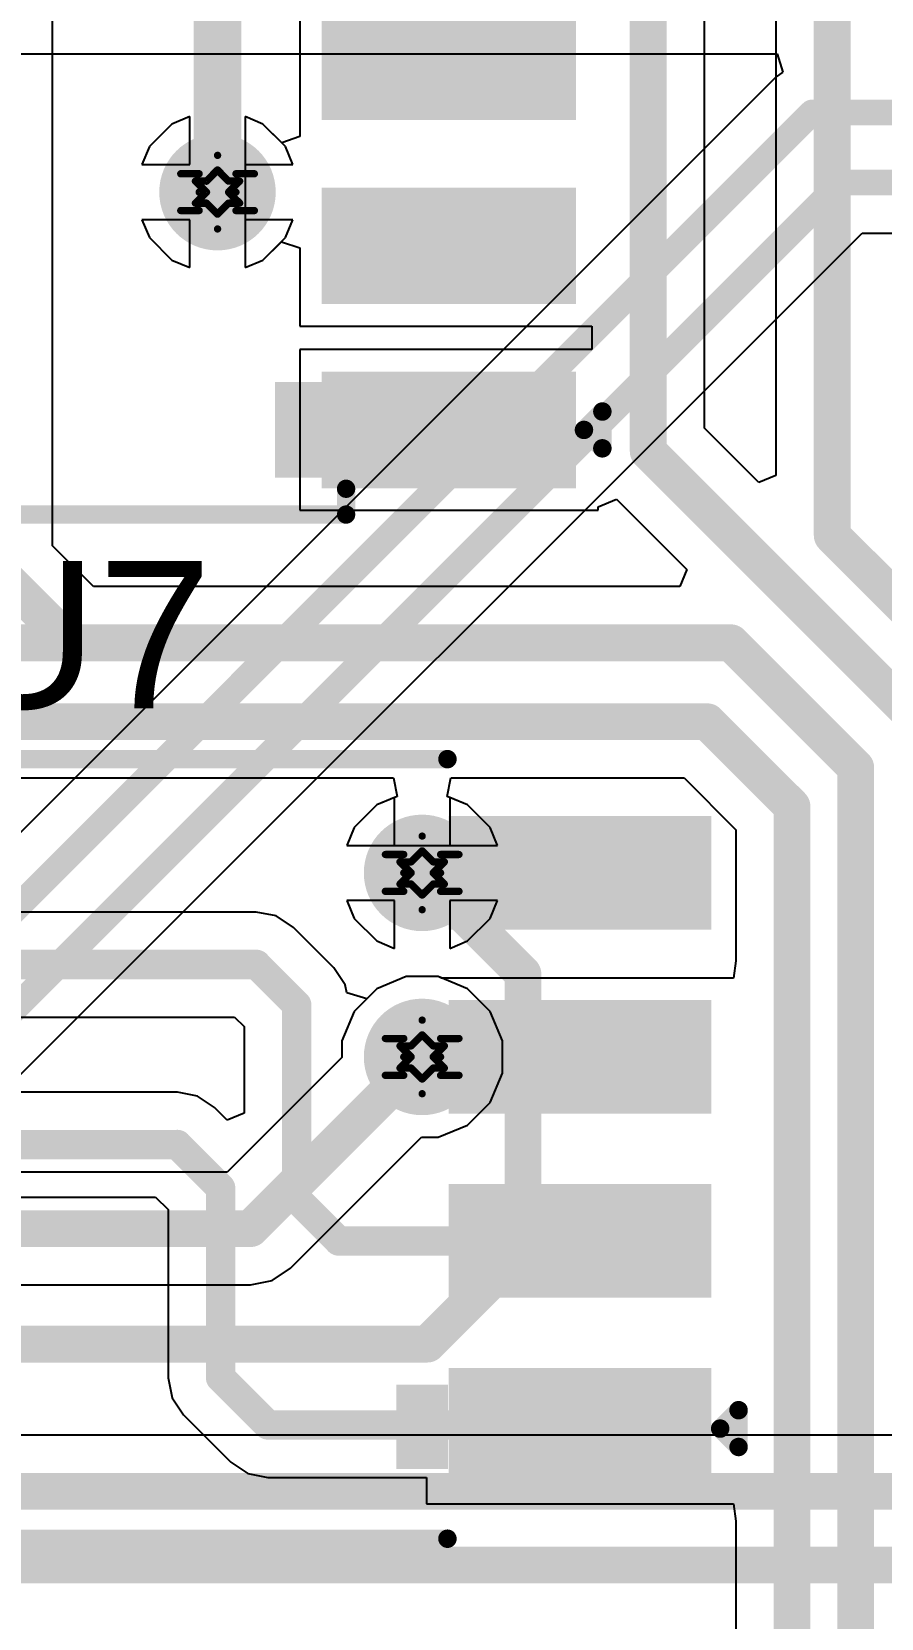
# Model space of a CAD drawing. Header units: inches. Extents: x -18 to 237, y -41 to 211.
# Drawn here: x 32.58 to 38.44, y 49.55 to 60.5 of the extents above; entities that cross this region are included whole.
import ezdxf

# ---------------------------------------------------------------- set-up
doc = ezdxf.new("R2010")
doc.units = ezdxf.units.IN
for name, color, linetype in [('Bottom Layer', 5, 'Continuous'), ('Bottom Solder', 6, 'Continuous'), ('Drill Drawing', 1, 'Continuous'), ('Top Layer', 1, 'Continuous'), ('Top Overlay', 2, 'Continuous'), ('Top Paste', 8, 'Continuous'), ('Top Solder', 216, 'Continuous'), ('Via Holes', 16, 'Continuous')]:
    doc.layers.add(name, color=color, linetype=linetype)
doc.styles.add('Arial', font='', dxfattribs={"height": 0.2})
doc.styles.get('Arial').set_extended_font_data('Arial')

# ---------------------------------------------------------------- blocks, each defined once
blk = doc.blocks.new('SOIC_8_27')
at = {"layer": 'Top Layer'}
for points in [[(-1.925, 2.205), (-1.925, 1.605), (-3.475, 1.605), (-3.475, 2.205)], [(3.475, 2.205), (3.475, 1.605), (1.925, 1.605), (1.925, 2.205)], [(-1.925, 0.935), (-1.925, 0.335), (-3.475, 0.335), (-3.475, 0.935)], [(3.475, 0.935), (3.475, 0.335), (1.925, 0.335), (1.925, 0.935)], [(-1.925, -0.335), (-1.925, -0.935), (-3.475, -0.935), (-3.475, -0.335)], [(3.475, -0.335), (3.475, -0.935), (1.925, -0.935), (1.925, -0.335)], [(-1.925, -1.605), (-1.925, -2.205), (-3.475, -2.205), (-3.475, -1.605)], [(3.475, -1.605), (3.475, -2.205), (1.925, -2.205), (1.925, -1.605)]]:
    blk.add_hatch(color=1, dxfattribs=at).paths.add_polyline_path(points)
at = {"layer": 'Top Overlay'}
blk.add_hatch(color=2, dxfattribs=at).paths.add_polyline_path([(-1.829, 1.574), (-1.499, 1.574), (-1.499, 2.235), (-1.829, 2.235)])
at = {"layer": 'Top Paste'}
for points in [[(-1.925, 2.205), (-1.925, 1.605), (-3.475, 1.605), (-3.475, 2.205)], [(3.475, 2.205), (3.475, 1.605), (1.925, 1.605), (1.925, 2.205)], [(-1.925, 0.935), (-1.925, 0.335), (-3.475, 0.335), (-3.475, 0.935)], [(3.475, 0.935), (3.475, 0.335), (1.925, 0.335), (1.925, 0.935)], [(-1.925, -0.335), (-1.925, -0.935), (-3.475, -0.935), (-3.475, -0.335)], [(3.475, -0.335), (3.475, -0.935), (1.925, -0.935), (1.925, -0.335)], [(-1.925, -1.605), (-1.925, -2.205), (-3.475, -2.205), (-3.475, -1.605)], [(3.475, -1.605), (3.475, -2.205), (1.925, -2.205), (1.925, -1.605)]]:
    blk.add_hatch(color=8, dxfattribs=at).paths.add_polyline_path(points)
at = {"layer": 'Top Solder'}
for points in [[(-1.823, 2.307), (-1.823, 1.503), (-3.577, 1.503), (-3.577, 2.307)], [(3.577, 2.307), (3.577, 1.503), (1.823, 1.503), (1.823, 2.307)], [(-1.823, 1.037), (-1.823, 0.233), (-3.577, 0.233), (-3.577, 1.037)], [(3.577, 1.037), (3.577, 0.233), (1.823, 0.233), (1.823, 1.037)], [(-1.823, -0.233), (-1.823, -1.037), (-3.577, -1.037), (-3.577, -0.233)], [(3.577, -0.233), (3.577, -1.037), (1.823, -1.037), (1.823, -0.233)], [(-1.823, -1.503), (-1.823, -2.307), (-3.577, -2.307), (-3.577, -1.503)], [(3.577, -1.503), (3.577, -2.307), (1.823, -2.307), (1.823, -1.503)]]:
    blk.add_hatch(color=216, dxfattribs=at).paths.add_polyline_path(points)
at = {"layer": 'Top Overlay'}
for points in [[(1.991, 2.489, 0.127, 0.127, 0), (-1.991, 2.489, 0.127, 0.127, 0)], [(-1.991, 2.489, 0.127, 0.127, 0), (-1.991, 2.311, 0.127, 0.127, 0)], [(1.991, 2.489, 0.127, 0.127, 0), (1.991, 2.311, 0.127, 0.127, 0)], [(-3.759, 2.032, 0.127, 0.127, 0), (-3.759, 1.778, 0.127, 0.127, 0)], [(-3.632, 1.905, 0.127, 0.127, 0), (-3.759, 2.032, 0.127, 0.127, 0)], [(-3.632, 1.905, 0.127, 0.127, 0), (-3.759, 1.778, 0.127, 0.127, 0)], [(-1.991, -2.311, 0.127, 0.127, 0), (-1.991, -2.489, 0.127, 0.127, 0)], [(1.991, -2.311, 0.127, 0.127, 0), (1.991, -2.489, 0.127, 0.127, 0)], [(1.991, -2.489, 0.127, 0.127, 0), (-1.991, -2.489, 0.127, 0.127, 0)]]:
    blk.add_lwpolyline(points, format="xyseb", dxfattribs=at)
for points in [[(-2.022, 2.489, 0.0635, 0.0635, 1), (-1.959, 2.489, 0.0635, 0.0635, 1)], [(-2.022, 2.489, 0.0635, 0.0635, 1), (-1.959, 2.489, 0.0635, 0.0635, 1)], [(1.959, 2.489, 0.0635, 0.0635, 1), (2.022, 2.489, 0.0635, 0.0635, 1)], [(1.959, 2.489, 0.0635, 0.0635, 1), (2.022, 2.489, 0.0635, 0.0635, 1)], [(-2.022, 2.311, 0.0635, 0.0635, 1), (-1.959, 2.311, 0.0635, 0.0635, 1)], [(1.959, 2.311, 0.0635, 0.0635, 1), (2.022, 2.311, 0.0635, 0.0635, 1)], [(-3.791, 2.032, 0.0635, 0.0635, 1), (-3.727, 2.032, 0.0635, 0.0635, 1)], [(-3.791, 2.032, 0.0635, 0.0635, 1), (-3.727, 2.032, 0.0635, 0.0635, 1)], [(-3.664, 1.905, 0.0635, 0.0635, 1), (-3.6, 1.905, 0.0635, 0.0635, 1)], [(-3.664, 1.905, 0.0635, 0.0635, 1), (-3.6, 1.905, 0.0635, 0.0635, 1)], [(-3.791, 1.778, 0.0635, 0.0635, 1), (-3.727, 1.778, 0.0635, 0.0635, 1)], [(-3.791, 1.778, 0.0635, 0.0635, 1), (-3.727, 1.778, 0.0635, 0.0635, 1)], [(-2.022, -2.311, 0.0635, 0.0635, 1), (-1.959, -2.311, 0.0635, 0.0635, 1)], [(1.959, -2.311, 0.0635, 0.0635, 1), (2.022, -2.311, 0.0635, 0.0635, 1)], [(-2.022, -2.489, 0.0635, 0.0635, 1), (-1.959, -2.489, 0.0635, 0.0635, 1)], [(-2.022, -2.489, 0.0635, 0.0635, 1), (-1.959, -2.489, 0.0635, 0.0635, 1)], [(1.959, -2.489, 0.0635, 0.0635, 1), (2.022, -2.489, 0.0635, 0.0635, 1)], [(1.959, -2.489, 0.0635, 0.0635, 1), (2.022, -2.489, 0.0635, 0.0635, 1)]]:
    blk.add_lwpolyline(points, format="xyseb", close=True, dxfattribs=at)
blk = doc.blocks.new('SOIC_8__208______29')
at = {"layer": 'Top Layer'}
for points in [[(-4.41, 2.195), (-2.8, 2.195), (-2.8, 1.615), (-4.41, 1.615)], [(2.8, 2.195), (4.41, 2.195), (4.41, 1.615), (2.8, 1.615)], [(-4.41, 0.925), (-2.8, 0.925), (-2.8, 0.345), (-4.41, 0.345)], [(2.8, 0.925), (4.41, 0.925), (4.41, 0.345), (2.8, 0.345)], [(-4.41, -0.345), (-2.8, -0.345), (-2.8, -0.925), (-4.41, -0.925)], [(2.8, -0.345), (4.41, -0.345), (4.41, -0.925), (2.8, -0.925)], [(-4.41, -1.615), (-2.8, -1.615), (-2.8, -2.195), (-4.41, -2.195)], [(2.8, -1.615), (4.41, -1.615), (4.41, -2.195), (2.8, -2.195)]]:
    blk.add_hatch(color=1, dxfattribs=at).paths.add_polyline_path(points)
at = {"layer": 'Top Overlay'}
blk.add_hatch(color=2, dxfattribs=at).paths.add_polyline_path([(-2.693, 1.626), (-2.337, 1.626), (-2.337, 2.21), (-2.693, 2.21)])
at = {"layer": 'Top Paste'}
for points in [[(-4.41, 2.195), (-2.8, 2.195), (-2.8, 1.615), (-4.41, 1.615)], [(2.8, 2.195), (4.41, 2.195), (4.41, 1.615), (2.8, 1.615)], [(-4.41, 0.925), (-2.8, 0.925), (-2.8, 0.345), (-4.41, 0.345)], [(2.8, 0.925), (4.41, 0.925), (4.41, 0.345), (2.8, 0.345)], [(-4.41, -0.345), (-2.8, -0.345), (-2.8, -0.925), (-4.41, -0.925)], [(2.8, -0.345), (4.41, -0.345), (4.41, -0.925), (2.8, -0.925)], [(-4.41, -1.615), (-2.8, -1.615), (-2.8, -2.195), (-4.41, -2.195)], [(2.8, -1.615), (4.41, -1.615), (4.41, -2.195), (2.8, -2.195)]]:
    blk.add_hatch(color=8, dxfattribs=at).paths.add_polyline_path(points)
at = {"layer": 'Top Solder'}
for points in [[(-4.512, 2.297), (-2.698, 2.297), (-2.698, 1.513), (-4.512, 1.513)], [(2.698, 2.297), (4.512, 2.297), (4.512, 1.513), (2.698, 1.513)], [(-4.512, 1.027), (-2.698, 1.027), (-2.698, 0.243), (-4.512, 0.243)], [(2.698, 1.027), (4.512, 1.027), (4.512, 0.243), (2.698, 0.243)], [(-4.512, -0.243), (-2.698, -0.243), (-2.698, -1.027), (-4.512, -1.027)], [(2.698, -0.243), (4.512, -0.243), (4.512, -1.027), (2.698, -1.027)], [(-4.512, -1.513), (-2.698, -1.513), (-2.698, -2.297), (-4.512, -2.297)], [(2.698, -1.513), (4.512, -1.513), (4.512, -2.297), (2.698, -2.297)]]:
    blk.add_hatch(color=216, dxfattribs=at).paths.add_polyline_path(points)
at = {"layer": 'Top Overlay'}
for points in [[(2.69, 2.69, 0.127, 0.127, 0), (-2.69, 2.69, 0.127, 0.127, 0)], [(-4.572, 1.93, 0.127, 0.127, 0), (-4.699, 2.057, 0.127, 0.127, 0)], [(-4.699, 2.057, 0.127, 0.127, 0), (-4.699, 1.803, 0.127, 0.127, 0)], [(-4.572, 1.93, 0.127, 0.127, 0), (-4.699, 1.803, 0.127, 0.127, 0)], [(2.69, -2.69, 0.127, 0.127, 0), (-2.69, -2.69, 0.127, 0.127, 0)]]:
    blk.add_lwpolyline(points, format="xyseb", dxfattribs=at)
for points in [[(-2.722, 2.69, 0.0635, 0.0635, 1), (-2.658, 2.69, 0.0635, 0.0635, 1)], [(2.658, 2.69, 0.0635, 0.0635, 1), (2.722, 2.69, 0.0635, 0.0635, 1)], [(-4.731, 2.057, 0.0635, 0.0635, 1), (-4.667, 2.057, 0.0635, 0.0635, 1)], [(-4.731, 2.057, 0.0635, 0.0635, 1), (-4.667, 2.057, 0.0635, 0.0635, 1)], [(-4.604, 1.93, 0.0635, 0.0635, 1), (-4.54, 1.93, 0.0635, 0.0635, 1)], [(-4.604, 1.93, 0.0635, 0.0635, 1), (-4.54, 1.93, 0.0635, 0.0635, 1)], [(-4.731, 1.803, 0.0635, 0.0635, 1), (-4.667, 1.803, 0.0635, 0.0635, 1)], [(-4.731, 1.803, 0.0635, 0.0635, 1), (-4.667, 1.803, 0.0635, 0.0635, 1)], [(-2.722, -2.69, 0.0635, 0.0635, 1), (-2.658, -2.69, 0.0635, 0.0635, 1)], [(2.658, -2.69, 0.0635, 0.0635, 1), (2.722, -2.69, 0.0635, 0.0635, 1)]]:
    blk.add_lwpolyline(points, format="xyseb", close=True, dxfattribs=at)

msp = doc.modelspace()

# ---------------------------------------------------------------- hatches: boundary and pattern name
at = {"layer": 'Bottom Layer'}
h = msp.add_hatch(color=5, dxfattribs=at)
edge = h.paths.add_edge_path()
edge.add_arc((33.858, 59.388), 0.3, 0, 360)
h = msp.add_hatch(color=5, dxfattribs=at)
edge = h.paths.add_edge_path()
edge.add_arc((35.27, 54.69), 0.3, 0, 360)
h = msp.add_hatch(color=5, dxfattribs=at)
edge = h.paths.add_edge_path()
edge.add_arc((35.27, 53.42), 0.3, 0, 360)
at = {"layer": 'Bottom Solder'}
h = msp.add_hatch(color=6, dxfattribs=at)
edge = h.paths.add_edge_path()
edge.add_arc((33.858, 59.388), 0.402, 0, 360)
h = msp.add_hatch(color=6, dxfattribs=at)
edge = h.paths.add_edge_path()
edge.add_arc((35.27, 54.69), 0.402, 0, 360)
h = msp.add_hatch(color=6, dxfattribs=at)
edge = h.paths.add_edge_path()
edge.add_arc((35.27, 53.42), 0.402, 0, 360)
at = {"layer": 'Top Layer'}
h = msp.add_hatch(color=1, dxfattribs=at)
edge = h.paths.add_edge_path()
edge.add_arc((33.858, 59.388), 0.3, 0, 360)
h = msp.add_hatch(color=1, dxfattribs=at)
edge = h.paths.add_edge_path()
edge.add_arc((35.27, 54.69), 0.3, 0, 360)
h = msp.add_hatch(color=1, dxfattribs=at)
edge = h.paths.add_edge_path()
edge.add_arc((35.27, 53.42), 0.3, 0, 360)
at = {"layer": 'Top Solder'}
h = msp.add_hatch(color=216, dxfattribs=at)
edge = h.paths.add_edge_path()
edge.add_arc((33.858, 59.388), 0.402, 0, 360)
h = msp.add_hatch(color=216, dxfattribs=at)
edge = h.paths.add_edge_path()
edge.add_arc((35.27, 54.69), 0.402, 0, 360)
h = msp.add_hatch(color=216, dxfattribs=at)
edge = h.paths.add_edge_path()
edge.add_arc((35.27, 53.42), 0.402, 0, 360)
at = {"layer": 'Via Holes'}
h = msp.add_hatch(color=7, dxfattribs=at)
edge = h.paths.add_edge_path()
edge.add_arc((33.858, 59.388), 0.15, 0, 360)
h = msp.add_hatch(color=7, dxfattribs=at)
edge = h.paths.add_edge_path()
edge.add_arc((35.27, 54.69), 0.15, 0, 360)
h = msp.add_hatch(color=7, dxfattribs=at)
edge = h.paths.add_edge_path()
edge.add_arc((35.27, 53.42), 0.15, 0, 360)

# ---------------------------------------------------------------- linework, layer by layer
at = {"layer": 'Bottom Layer'}
for p, q in [((22.181, 60.342), (37.721, 60.342)), ((37.721, 60.342), (37.76, 60.215)), ((37.714, 60.185), (32.06, 54.531)), ((37.76, 60.215), (37.714, 60.185)), ((33.668, 59.909), (33.544, 59.858)), ((33.668, 59.579), (33.668, 59.909)), ((34.172, 59.858), (34.049, 59.909)), ((34.049, 59.909), (34.049, 59.579)), ((33.544, 59.858), (33.389, 59.702)), ((34.328, 59.702), (34.172, 59.858)), ((33.389, 59.702), (33.337, 59.579)), ((34.379, 59.579), (34.328, 59.702)), ((33.337, 59.579), (33.668, 59.579)), ((34.049, 59.579), (34.379, 59.579)), ((33.668, 59.198), (33.337, 59.198)), ((33.337, 59.198), (33.389, 59.074)), ((33.668, 58.867), (33.668, 59.198)), ((34.379, 59.198), (34.049, 59.198)), ((34.049, 59.198), (34.049, 58.867)), ((34.328, 59.074), (34.379, 59.198)), ((32.449, 53.248), (38.306, 59.105)), ((33.389, 59.074), (33.544, 58.919)), ((34.172, 58.919), (34.328, 59.074)), ((38.306, 59.105), (41.627, 59.105)), ((33.544, 58.919), (33.668, 58.867)), ((34.049, 58.867), (34.172, 58.919)), ((35.08, 55.21), (34.957, 55.159)), ((35.08, 54.88), (35.08, 55.21)), ((35.584, 55.159), (35.461, 55.21)), ((35.461, 55.21), (35.461, 54.88)), ((34.957, 55.159), (34.801, 55.003)), ((35.74, 55.003), (35.584, 55.159)), ((34.801, 55.003), (34.75, 54.88)), ((35.791, 54.88), (35.74, 55.003)), ((34.75, 54.88), (35.08, 54.88)), ((35.461, 54.88), (35.791, 54.88)), ((35.08, 54.499), (34.75, 54.499)), ((34.75, 54.499), (34.801, 54.376)), ((35.08, 54.169), (35.08, 54.499)), ((35.791, 54.499), (35.461, 54.499)), ((35.461, 54.499), (35.461, 54.169)), ((35.74, 54.376), (35.791, 54.499)), ((34.801, 54.376), (34.957, 54.22)), ((35.584, 54.22), (35.74, 54.376)), ((34.957, 54.22), (35.08, 54.169)), ((35.461, 54.169), (35.584, 54.22)), ((34.957, 53.889), (34.801, 53.733)), ((35.16, 53.974), (34.957, 53.889)), ((35.381, 53.974), (35.16, 53.974)), ((35.584, 53.889), (35.381, 53.974)), ((35.74, 53.733), (35.584, 53.889)), ((34.801, 53.733), (34.716, 53.53)), ((35.824, 53.53), (35.74, 53.733)), ((34.716, 53.53), (34.716, 53.415)), ((35.824, 53.309), (35.824, 53.53)), ((34.716, 53.415), (33.925, 52.624)), ((35.74, 53.106), (35.824, 53.309)), ((35.584, 52.95), (35.74, 53.106)), ((35.381, 52.866), (35.584, 52.95)), ((34.361, 51.961), (35.266, 52.866)), ((35.266, 52.866), (35.381, 52.866)), ((33.925, 52.624), (26.516, 52.624)), ((34.235, 51.876), (34.361, 51.961)), ((32.291, 51.847), (34.086, 51.847)), ((34.086, 51.847), (34.235, 51.876)), ((40.987, 50.81), (32.015, 50.81))]:
    msp.add_line(p, q, dxfattribs=at)
for points in [[(32.002, 53.978, 0.178, 0.178, 0), (37.961, 59.938, 0.178, 0.178, 0)], [(37.961, 59.938, 0.178, 0.178, 0), (42.294, 59.938, 0.178, 0.178, 0)], [(32.202, 53.495, 0.178, 0.178, 0), (38.161, 59.455, 0.178, 0.178, 0)], [(38.161, 59.455, 0.178, 0.178, 0), (42.094, 59.455, 0.178, 0.178, 0)], [(35.27, 54.69, 0.254, 0.254, 0), (35.966, 53.994, 0.254, 0.254, 0)], [(35.966, 52.098, 0.254, 0.254, 0), (35.966, 53.994, 0.254, 0.254, 0)], [(34.086, 52.235, 0.254, 0.254, 0), (35.27, 53.42, 0.254, 0.254, 0)], [(26.121, 52.235, 0.254, 0.254, 0), (34.086, 52.235, 0.254, 0.254, 0)], [(35.306, 51.438, 0.254, 0.254, 0), (35.966, 52.098, 0.254, 0.254, 0)], [(31.75, 51.438, 0.254, 0.254, 0), (35.306, 51.438, 0.254, 0.254, 0)], [(19.558, 50.422, 0.254, 0.254, 0), (41.148, 50.422, 0.254, 0.254, 0)], [(24.215, 49.914, 0.254, 0.254, 0), (41.252, 49.914, 0.254, 0.254, 0)]]:
    msp.add_lwpolyline(points, format="xyseb", dxfattribs=at)
for points in [[(37.917, 59.938, 0.0889, 0.0889, 1), (38.006, 59.938, 0.0889, 0.0889, 1)], [(37.917, 59.938, 0.0889, 0.0889, 1), (38.006, 59.938, 0.0889, 0.0889, 1)], [(38.117, 59.455, 0.0889, 0.0889, 1), (38.206, 59.455, 0.0889, 0.0889, 1)], [(38.117, 59.455, 0.0889, 0.0889, 1), (38.206, 59.455, 0.0889, 0.0889, 1)], [(35.207, 54.69, 0.127, 0.127, 1), (35.334, 54.69, 0.127, 0.127, 1)], [(35.902, 53.994, 0.127, 0.127, 1), (36.029, 53.994, 0.127, 0.127, 1)], [(35.902, 53.994, 0.127, 0.127, 1), (36.029, 53.994, 0.127, 0.127, 1)], [(35.207, 53.42, 0.127, 0.127, 1), (35.334, 53.42, 0.127, 0.127, 1)], [(34.023, 52.235, 0.127, 0.127, 1), (34.15, 52.235, 0.127, 0.127, 1)], [(34.023, 52.235, 0.127, 0.127, 1), (34.15, 52.235, 0.127, 0.127, 1)], [(35.902, 52.098, 0.127, 0.127, 1), (36.029, 52.098, 0.127, 0.127, 1)], [(35.902, 52.098, 0.127, 0.127, 1), (36.029, 52.098, 0.127, 0.127, 1)], [(35.243, 51.438, 0.127, 0.127, 1), (35.37, 51.438, 0.127, 0.127, 1)], [(35.243, 51.438, 0.127, 0.127, 1), (35.37, 51.438, 0.127, 0.127, 1)]]:
    msp.add_lwpolyline(points, format="xyseb", close=True, dxfattribs=at)
at = {"layer": 'Drill Drawing'}
for points in [[(33.731, 59.515, 0.0508, 0.0508, 0), (33.858, 59.642, 0.0508, 0.0508, 0)], [(33.782, 59.464, 0.0508, 0.0508, 0), (33.858, 59.541, 0.0508, 0.0508, 0)], [(33.858, 59.642, 0.0508, 0.0508, 0), (33.985, 59.515, 0.0508, 0.0508, 0)], [(33.858, 59.541, 0.0508, 0.0508, 0), (33.934, 59.464, 0.0508, 0.0508, 0)], [(33.604, 59.515, 0.0508, 0.0508, 0), (33.731, 59.388, 0.0508, 0.0508, 0)], [(33.604, 59.515, 0.0508, 0.0508, 0), (33.731, 59.515, 0.0508, 0.0508, 0)], [(33.706, 59.464, 0.0508, 0.0508, 0), (33.782, 59.388, 0.0508, 0.0508, 0)], [(33.706, 59.464, 0.0508, 0.0508, 0), (33.782, 59.464, 0.0508, 0.0508, 0)], [(33.934, 59.464, 0.0508, 0.0508, 0), (34.011, 59.464, 0.0508, 0.0508, 0)], [(33.934, 59.388, 0.0508, 0.0508, 0), (34.011, 59.464, 0.0508, 0.0508, 0)], [(33.985, 59.515, 0.0508, 0.0508, 0), (34.112, 59.515, 0.0508, 0.0508, 0)], [(33.985, 59.388, 0.0508, 0.0508, 0), (34.112, 59.515, 0.0508, 0.0508, 0)], [(33.604, 59.261, 0.0508, 0.0508, 0), (33.731, 59.388, 0.0508, 0.0508, 0)], [(33.706, 59.312, 0.0508, 0.0508, 0), (33.782, 59.388, 0.0508, 0.0508, 0)], [(33.934, 59.388, 0.0508, 0.0508, 0), (34.011, 59.312, 0.0508, 0.0508, 0)], [(33.985, 59.388, 0.0508, 0.0508, 0), (34.112, 59.261, 0.0508, 0.0508, 0)], [(33.604, 59.261, 0.0508, 0.0508, 0), (33.731, 59.261, 0.0508, 0.0508, 0)], [(33.706, 59.312, 0.0508, 0.0508, 0), (33.782, 59.312, 0.0508, 0.0508, 0)], [(33.731, 59.261, 0.0508, 0.0508, 0), (33.858, 59.134, 0.0508, 0.0508, 0)], [(33.782, 59.312, 0.0508, 0.0508, 0), (33.858, 59.236, 0.0508, 0.0508, 0)], [(33.858, 59.236, 0.0508, 0.0508, 0), (33.934, 59.312, 0.0508, 0.0508, 0)], [(33.858, 59.134, 0.0508, 0.0508, 0), (33.985, 59.261, 0.0508, 0.0508, 0)], [(33.934, 59.312, 0.0508, 0.0508, 0), (34.011, 59.312, 0.0508, 0.0508, 0)], [(33.985, 59.261, 0.0508, 0.0508, 0), (34.112, 59.261, 0.0508, 0.0508, 0)], [(35.143, 54.817, 0.0508, 0.0508, 0), (35.27, 54.944, 0.0508, 0.0508, 0)], [(35.27, 54.944, 0.0508, 0.0508, 0), (35.397, 54.817, 0.0508, 0.0508, 0)], [(35.194, 54.766, 0.0508, 0.0508, 0), (35.27, 54.842, 0.0508, 0.0508, 0)], [(35.27, 54.842, 0.0508, 0.0508, 0), (35.347, 54.766, 0.0508, 0.0508, 0)], [(35.016, 54.817, 0.0508, 0.0508, 0), (35.143, 54.69, 0.0508, 0.0508, 0)], [(35.016, 54.817, 0.0508, 0.0508, 0), (35.143, 54.817, 0.0508, 0.0508, 0)], [(35.118, 54.766, 0.0508, 0.0508, 0), (35.194, 54.69, 0.0508, 0.0508, 0)], [(35.118, 54.766, 0.0508, 0.0508, 0), (35.194, 54.766, 0.0508, 0.0508, 0)], [(35.347, 54.766, 0.0508, 0.0508, 0), (35.423, 54.766, 0.0508, 0.0508, 0)], [(35.347, 54.69, 0.0508, 0.0508, 0), (35.423, 54.766, 0.0508, 0.0508, 0)], [(35.397, 54.817, 0.0508, 0.0508, 0), (35.524, 54.817, 0.0508, 0.0508, 0)], [(35.397, 54.69, 0.0508, 0.0508, 0), (35.524, 54.817, 0.0508, 0.0508, 0)], [(35.016, 54.563, 0.0508, 0.0508, 0), (35.143, 54.69, 0.0508, 0.0508, 0)], [(35.118, 54.613, 0.0508, 0.0508, 0), (35.194, 54.69, 0.0508, 0.0508, 0)], [(35.118, 54.613, 0.0508, 0.0508, 0), (35.194, 54.613, 0.0508, 0.0508, 0)], [(35.194, 54.613, 0.0508, 0.0508, 0), (35.27, 54.537, 0.0508, 0.0508, 0)], [(35.27, 54.537, 0.0508, 0.0508, 0), (35.347, 54.613, 0.0508, 0.0508, 0)], [(35.347, 54.69, 0.0508, 0.0508, 0), (35.423, 54.613, 0.0508, 0.0508, 0)], [(35.347, 54.613, 0.0508, 0.0508, 0), (35.423, 54.613, 0.0508, 0.0508, 0)], [(35.397, 54.69, 0.0508, 0.0508, 0), (35.524, 54.563, 0.0508, 0.0508, 0)], [(35.016, 54.563, 0.0508, 0.0508, 0), (35.143, 54.563, 0.0508, 0.0508, 0)], [(35.143, 54.563, 0.0508, 0.0508, 0), (35.27, 54.436, 0.0508, 0.0508, 0)], [(35.27, 54.436, 0.0508, 0.0508, 0), (35.397, 54.563, 0.0508, 0.0508, 0)], [(35.397, 54.563, 0.0508, 0.0508, 0), (35.524, 54.563, 0.0508, 0.0508, 0)], [(35.143, 53.547, 0.0508, 0.0508, 0), (35.27, 53.674, 0.0508, 0.0508, 0)], [(35.27, 53.674, 0.0508, 0.0508, 0), (35.397, 53.547, 0.0508, 0.0508, 0)], [(35.016, 53.547, 0.0508, 0.0508, 0), (35.143, 53.42, 0.0508, 0.0508, 0)], [(35.016, 53.547, 0.0508, 0.0508, 0), (35.143, 53.547, 0.0508, 0.0508, 0)], [(35.194, 53.496, 0.0508, 0.0508, 0), (35.27, 53.572, 0.0508, 0.0508, 0)], [(35.27, 53.572, 0.0508, 0.0508, 0), (35.347, 53.496, 0.0508, 0.0508, 0)], [(35.397, 53.547, 0.0508, 0.0508, 0), (35.524, 53.547, 0.0508, 0.0508, 0)], [(35.397, 53.42, 0.0508, 0.0508, 0), (35.524, 53.547, 0.0508, 0.0508, 0)], [(35.016, 53.293, 0.0508, 0.0508, 0), (35.143, 53.42, 0.0508, 0.0508, 0)], [(35.118, 53.496, 0.0508, 0.0508, 0), (35.194, 53.42, 0.0508, 0.0508, 0)], [(35.118, 53.496, 0.0508, 0.0508, 0), (35.194, 53.496, 0.0508, 0.0508, 0)], [(35.118, 53.343, 0.0508, 0.0508, 0), (35.194, 53.42, 0.0508, 0.0508, 0)], [(35.347, 53.496, 0.0508, 0.0508, 0), (35.423, 53.496, 0.0508, 0.0508, 0)], [(35.347, 53.42, 0.0508, 0.0508, 0), (35.423, 53.496, 0.0508, 0.0508, 0)], [(35.347, 53.42, 0.0508, 0.0508, 0), (35.423, 53.343, 0.0508, 0.0508, 0)], [(35.397, 53.42, 0.0508, 0.0508, 0), (35.524, 53.293, 0.0508, 0.0508, 0)], [(35.118, 53.343, 0.0508, 0.0508, 0), (35.194, 53.343, 0.0508, 0.0508, 0)], [(35.194, 53.343, 0.0508, 0.0508, 0), (35.27, 53.267, 0.0508, 0.0508, 0)], [(35.27, 53.267, 0.0508, 0.0508, 0), (35.347, 53.343, 0.0508, 0.0508, 0)], [(35.347, 53.343, 0.0508, 0.0508, 0), (35.423, 53.343, 0.0508, 0.0508, 0)], [(35.016, 53.293, 0.0508, 0.0508, 0), (35.143, 53.293, 0.0508, 0.0508, 0)], [(35.143, 53.293, 0.0508, 0.0508, 0), (35.27, 53.166, 0.0508, 0.0508, 0)], [(35.27, 53.166, 0.0508, 0.0508, 0), (35.397, 53.293, 0.0508, 0.0508, 0)], [(35.397, 53.293, 0.0508, 0.0508, 0), (35.524, 53.293, 0.0508, 0.0508, 0)]]:
    msp.add_lwpolyline(points, format="xyseb", dxfattribs=at)
for points in [[(33.846, 59.642, 0.0254, 0.0254, 1), (33.871, 59.642, 0.0254, 0.0254, 1)], [(33.846, 59.642, 0.0254, 0.0254, 1), (33.871, 59.642, 0.0254, 0.0254, 1)], [(33.846, 59.541, 0.0254, 0.0254, 1), (33.871, 59.541, 0.0254, 0.0254, 1)], [(33.846, 59.541, 0.0254, 0.0254, 1), (33.871, 59.541, 0.0254, 0.0254, 1)], [(33.592, 59.515, 0.0254, 0.0254, 1), (33.617, 59.515, 0.0254, 0.0254, 1)], [(33.592, 59.515, 0.0254, 0.0254, 1), (33.617, 59.515, 0.0254, 0.0254, 1)], [(33.693, 59.464, 0.0254, 0.0254, 1), (33.719, 59.464, 0.0254, 0.0254, 1)], [(33.693, 59.464, 0.0254, 0.0254, 1), (33.719, 59.464, 0.0254, 0.0254, 1)], [(33.719, 59.515, 0.0254, 0.0254, 1), (33.744, 59.515, 0.0254, 0.0254, 1)], [(33.719, 59.515, 0.0254, 0.0254, 1), (33.744, 59.515, 0.0254, 0.0254, 1)], [(33.769, 59.464, 0.0254, 0.0254, 1), (33.795, 59.464, 0.0254, 0.0254, 1)], [(33.769, 59.464, 0.0254, 0.0254, 1), (33.795, 59.464, 0.0254, 0.0254, 1)], [(33.922, 59.464, 0.0254, 0.0254, 1), (33.947, 59.464, 0.0254, 0.0254, 1)], [(33.922, 59.464, 0.0254, 0.0254, 1), (33.947, 59.464, 0.0254, 0.0254, 1)], [(33.973, 59.515, 0.0254, 0.0254, 1), (33.998, 59.515, 0.0254, 0.0254, 1)], [(33.973, 59.515, 0.0254, 0.0254, 1), (33.998, 59.515, 0.0254, 0.0254, 1)], [(33.998, 59.464, 0.0254, 0.0254, 1), (34.023, 59.464, 0.0254, 0.0254, 1)], [(33.998, 59.464, 0.0254, 0.0254, 1), (34.023, 59.464, 0.0254, 0.0254, 1)], [(34.1, 59.515, 0.0254, 0.0254, 1), (34.125, 59.515, 0.0254, 0.0254, 1)], [(34.1, 59.515, 0.0254, 0.0254, 1), (34.125, 59.515, 0.0254, 0.0254, 1)], [(33.719, 59.388, 0.0254, 0.0254, 1), (33.744, 59.388, 0.0254, 0.0254, 1)], [(33.719, 59.388, 0.0254, 0.0254, 1), (33.744, 59.388, 0.0254, 0.0254, 1)], [(33.769, 59.388, 0.0254, 0.0254, 1), (33.795, 59.388, 0.0254, 0.0254, 1)], [(33.769, 59.388, 0.0254, 0.0254, 1), (33.795, 59.388, 0.0254, 0.0254, 1)], [(33.922, 59.388, 0.0254, 0.0254, 1), (33.947, 59.388, 0.0254, 0.0254, 1)], [(33.922, 59.388, 0.0254, 0.0254, 1), (33.947, 59.388, 0.0254, 0.0254, 1)], [(33.973, 59.388, 0.0254, 0.0254, 1), (33.998, 59.388, 0.0254, 0.0254, 1)], [(33.973, 59.388, 0.0254, 0.0254, 1), (33.998, 59.388, 0.0254, 0.0254, 1)], [(33.592, 59.261, 0.0254, 0.0254, 1), (33.617, 59.261, 0.0254, 0.0254, 1)], [(33.592, 59.261, 0.0254, 0.0254, 1), (33.617, 59.261, 0.0254, 0.0254, 1)], [(33.693, 59.312, 0.0254, 0.0254, 1), (33.719, 59.312, 0.0254, 0.0254, 1)], [(33.693, 59.312, 0.0254, 0.0254, 1), (33.719, 59.312, 0.0254, 0.0254, 1)], [(33.719, 59.261, 0.0254, 0.0254, 1), (33.744, 59.261, 0.0254, 0.0254, 1)], [(33.719, 59.261, 0.0254, 0.0254, 1), (33.744, 59.261, 0.0254, 0.0254, 1)], [(33.769, 59.312, 0.0254, 0.0254, 1), (33.795, 59.312, 0.0254, 0.0254, 1)], [(33.769, 59.312, 0.0254, 0.0254, 1), (33.795, 59.312, 0.0254, 0.0254, 1)], [(33.846, 59.236, 0.0254, 0.0254, 1), (33.871, 59.236, 0.0254, 0.0254, 1)], [(33.846, 59.236, 0.0254, 0.0254, 1), (33.871, 59.236, 0.0254, 0.0254, 1)], [(33.922, 59.312, 0.0254, 0.0254, 1), (33.947, 59.312, 0.0254, 0.0254, 1)], [(33.922, 59.312, 0.0254, 0.0254, 1), (33.947, 59.312, 0.0254, 0.0254, 1)], [(33.973, 59.261, 0.0254, 0.0254, 1), (33.998, 59.261, 0.0254, 0.0254, 1)], [(33.973, 59.261, 0.0254, 0.0254, 1), (33.998, 59.261, 0.0254, 0.0254, 1)], [(33.998, 59.312, 0.0254, 0.0254, 1), (34.023, 59.312, 0.0254, 0.0254, 1)], [(33.998, 59.312, 0.0254, 0.0254, 1), (34.023, 59.312, 0.0254, 0.0254, 1)], [(34.1, 59.261, 0.0254, 0.0254, 1), (34.125, 59.261, 0.0254, 0.0254, 1)], [(34.1, 59.261, 0.0254, 0.0254, 1), (34.125, 59.261, 0.0254, 0.0254, 1)], [(33.846, 59.134, 0.0254, 0.0254, 1), (33.871, 59.134, 0.0254, 0.0254, 1)], [(33.846, 59.134, 0.0254, 0.0254, 1), (33.871, 59.134, 0.0254, 0.0254, 1)], [(35.258, 54.944, 0.0254, 0.0254, 1), (35.283, 54.944, 0.0254, 0.0254, 1)], [(35.258, 54.944, 0.0254, 0.0254, 1), (35.283, 54.944, 0.0254, 0.0254, 1)], [(35.258, 54.842, 0.0254, 0.0254, 1), (35.283, 54.842, 0.0254, 0.0254, 1)], [(35.258, 54.842, 0.0254, 0.0254, 1), (35.283, 54.842, 0.0254, 0.0254, 1)], [(35.004, 54.817, 0.0254, 0.0254, 1), (35.029, 54.817, 0.0254, 0.0254, 1)], [(35.004, 54.817, 0.0254, 0.0254, 1), (35.029, 54.817, 0.0254, 0.0254, 1)], [(35.105, 54.766, 0.0254, 0.0254, 1), (35.131, 54.766, 0.0254, 0.0254, 1)], [(35.105, 54.766, 0.0254, 0.0254, 1), (35.131, 54.766, 0.0254, 0.0254, 1)], [(35.131, 54.817, 0.0254, 0.0254, 1), (35.156, 54.817, 0.0254, 0.0254, 1)], [(35.131, 54.817, 0.0254, 0.0254, 1), (35.156, 54.817, 0.0254, 0.0254, 1)], [(35.182, 54.766, 0.0254, 0.0254, 1), (35.207, 54.766, 0.0254, 0.0254, 1)], [(35.182, 54.766, 0.0254, 0.0254, 1), (35.207, 54.766, 0.0254, 0.0254, 1)], [(35.334, 54.766, 0.0254, 0.0254, 1), (35.359, 54.766, 0.0254, 0.0254, 1)], [(35.334, 54.766, 0.0254, 0.0254, 1), (35.359, 54.766, 0.0254, 0.0254, 1)], [(35.385, 54.817, 0.0254, 0.0254, 1), (35.41, 54.817, 0.0254, 0.0254, 1)], [(35.385, 54.817, 0.0254, 0.0254, 1), (35.41, 54.817, 0.0254, 0.0254, 1)], [(35.41, 54.766, 0.0254, 0.0254, 1), (35.436, 54.766, 0.0254, 0.0254, 1)], [(35.41, 54.766, 0.0254, 0.0254, 1), (35.436, 54.766, 0.0254, 0.0254, 1)], [(35.512, 54.817, 0.0254, 0.0254, 1), (35.537, 54.817, 0.0254, 0.0254, 1)], [(35.512, 54.817, 0.0254, 0.0254, 1), (35.537, 54.817, 0.0254, 0.0254, 1)], [(35.105, 54.613, 0.0254, 0.0254, 1), (35.131, 54.613, 0.0254, 0.0254, 1)], [(35.105, 54.613, 0.0254, 0.0254, 1), (35.131, 54.613, 0.0254, 0.0254, 1)], [(35.131, 54.69, 0.0254, 0.0254, 1), (35.156, 54.69, 0.0254, 0.0254, 1)], [(35.131, 54.69, 0.0254, 0.0254, 1), (35.156, 54.69, 0.0254, 0.0254, 1)], [(35.182, 54.69, 0.0254, 0.0254, 1), (35.207, 54.69, 0.0254, 0.0254, 1)], [(35.182, 54.69, 0.0254, 0.0254, 1), (35.207, 54.69, 0.0254, 0.0254, 1)], [(35.182, 54.613, 0.0254, 0.0254, 1), (35.207, 54.613, 0.0254, 0.0254, 1)], [(35.182, 54.613, 0.0254, 0.0254, 1), (35.207, 54.613, 0.0254, 0.0254, 1)], [(35.334, 54.69, 0.0254, 0.0254, 1), (35.359, 54.69, 0.0254, 0.0254, 1)], [(35.334, 54.69, 0.0254, 0.0254, 1), (35.359, 54.69, 0.0254, 0.0254, 1)], [(35.334, 54.613, 0.0254, 0.0254, 1), (35.359, 54.613, 0.0254, 0.0254, 1)], [(35.334, 54.613, 0.0254, 0.0254, 1), (35.359, 54.613, 0.0254, 0.0254, 1)], [(35.385, 54.69, 0.0254, 0.0254, 1), (35.41, 54.69, 0.0254, 0.0254, 1)], [(35.385, 54.69, 0.0254, 0.0254, 1), (35.41, 54.69, 0.0254, 0.0254, 1)], [(35.41, 54.613, 0.0254, 0.0254, 1), (35.436, 54.613, 0.0254, 0.0254, 1)], [(35.41, 54.613, 0.0254, 0.0254, 1), (35.436, 54.613, 0.0254, 0.0254, 1)], [(35.004, 54.563, 0.0254, 0.0254, 1), (35.029, 54.563, 0.0254, 0.0254, 1)], [(35.004, 54.563, 0.0254, 0.0254, 1), (35.029, 54.563, 0.0254, 0.0254, 1)], [(35.131, 54.563, 0.0254, 0.0254, 1), (35.156, 54.563, 0.0254, 0.0254, 1)], [(35.131, 54.563, 0.0254, 0.0254, 1), (35.156, 54.563, 0.0254, 0.0254, 1)], [(35.258, 54.537, 0.0254, 0.0254, 1), (35.283, 54.537, 0.0254, 0.0254, 1)], [(35.258, 54.537, 0.0254, 0.0254, 1), (35.283, 54.537, 0.0254, 0.0254, 1)], [(35.385, 54.563, 0.0254, 0.0254, 1), (35.41, 54.563, 0.0254, 0.0254, 1)], [(35.385, 54.563, 0.0254, 0.0254, 1), (35.41, 54.563, 0.0254, 0.0254, 1)], [(35.512, 54.563, 0.0254, 0.0254, 1), (35.537, 54.563, 0.0254, 0.0254, 1)], [(35.512, 54.563, 0.0254, 0.0254, 1), (35.537, 54.563, 0.0254, 0.0254, 1)], [(35.258, 54.436, 0.0254, 0.0254, 1), (35.283, 54.436, 0.0254, 0.0254, 1)], [(35.258, 54.436, 0.0254, 0.0254, 1), (35.283, 54.436, 0.0254, 0.0254, 1)], [(35.258, 53.674, 0.0254, 0.0254, 1), (35.283, 53.674, 0.0254, 0.0254, 1)], [(35.258, 53.674, 0.0254, 0.0254, 1), (35.283, 53.674, 0.0254, 0.0254, 1)], [(35.004, 53.547, 0.0254, 0.0254, 1), (35.029, 53.547, 0.0254, 0.0254, 1)], [(35.004, 53.547, 0.0254, 0.0254, 1), (35.029, 53.547, 0.0254, 0.0254, 1)], [(35.131, 53.547, 0.0254, 0.0254, 1), (35.156, 53.547, 0.0254, 0.0254, 1)], [(35.131, 53.547, 0.0254, 0.0254, 1), (35.156, 53.547, 0.0254, 0.0254, 1)], [(35.258, 53.572, 0.0254, 0.0254, 1), (35.283, 53.572, 0.0254, 0.0254, 1)], [(35.258, 53.572, 0.0254, 0.0254, 1), (35.283, 53.572, 0.0254, 0.0254, 1)], [(35.385, 53.547, 0.0254, 0.0254, 1), (35.41, 53.547, 0.0254, 0.0254, 1)], [(35.385, 53.547, 0.0254, 0.0254, 1), (35.41, 53.547, 0.0254, 0.0254, 1)], [(35.512, 53.547, 0.0254, 0.0254, 1), (35.537, 53.547, 0.0254, 0.0254, 1)], [(35.512, 53.547, 0.0254, 0.0254, 1), (35.537, 53.547, 0.0254, 0.0254, 1)], [(35.105, 53.496, 0.0254, 0.0254, 1), (35.131, 53.496, 0.0254, 0.0254, 1)], [(35.105, 53.496, 0.0254, 0.0254, 1), (35.131, 53.496, 0.0254, 0.0254, 1)], [(35.131, 53.42, 0.0254, 0.0254, 1), (35.156, 53.42, 0.0254, 0.0254, 1)], [(35.131, 53.42, 0.0254, 0.0254, 1), (35.156, 53.42, 0.0254, 0.0254, 1)], [(35.182, 53.496, 0.0254, 0.0254, 1), (35.207, 53.496, 0.0254, 0.0254, 1)], [(35.182, 53.496, 0.0254, 0.0254, 1), (35.207, 53.496, 0.0254, 0.0254, 1)], [(35.182, 53.42, 0.0254, 0.0254, 1), (35.207, 53.42, 0.0254, 0.0254, 1)], [(35.182, 53.42, 0.0254, 0.0254, 1), (35.207, 53.42, 0.0254, 0.0254, 1)], [(35.334, 53.496, 0.0254, 0.0254, 1), (35.359, 53.496, 0.0254, 0.0254, 1)], [(35.334, 53.496, 0.0254, 0.0254, 1), (35.359, 53.496, 0.0254, 0.0254, 1)], [(35.334, 53.42, 0.0254, 0.0254, 1), (35.359, 53.42, 0.0254, 0.0254, 1)], [(35.334, 53.42, 0.0254, 0.0254, 1), (35.359, 53.42, 0.0254, 0.0254, 1)], [(35.385, 53.42, 0.0254, 0.0254, 1), (35.41, 53.42, 0.0254, 0.0254, 1)], [(35.385, 53.42, 0.0254, 0.0254, 1), (35.41, 53.42, 0.0254, 0.0254, 1)], [(35.41, 53.496, 0.0254, 0.0254, 1), (35.436, 53.496, 0.0254, 0.0254, 1)], [(35.41, 53.496, 0.0254, 0.0254, 1), (35.436, 53.496, 0.0254, 0.0254, 1)], [(35.105, 53.343, 0.0254, 0.0254, 1), (35.131, 53.343, 0.0254, 0.0254, 1)], [(35.105, 53.343, 0.0254, 0.0254, 1), (35.131, 53.343, 0.0254, 0.0254, 1)], [(35.182, 53.343, 0.0254, 0.0254, 1), (35.207, 53.343, 0.0254, 0.0254, 1)], [(35.182, 53.343, 0.0254, 0.0254, 1), (35.207, 53.343, 0.0254, 0.0254, 1)], [(35.334, 53.343, 0.0254, 0.0254, 1), (35.359, 53.343, 0.0254, 0.0254, 1)], [(35.334, 53.343, 0.0254, 0.0254, 1), (35.359, 53.343, 0.0254, 0.0254, 1)], [(35.41, 53.343, 0.0254, 0.0254, 1), (35.436, 53.343, 0.0254, 0.0254, 1)], [(35.41, 53.343, 0.0254, 0.0254, 1), (35.436, 53.343, 0.0254, 0.0254, 1)], [(35.004, 53.293, 0.0254, 0.0254, 1), (35.029, 53.293, 0.0254, 0.0254, 1)], [(35.004, 53.293, 0.0254, 0.0254, 1), (35.029, 53.293, 0.0254, 0.0254, 1)], [(35.131, 53.293, 0.0254, 0.0254, 1), (35.156, 53.293, 0.0254, 0.0254, 1)], [(35.131, 53.293, 0.0254, 0.0254, 1), (35.156, 53.293, 0.0254, 0.0254, 1)], [(35.258, 53.267, 0.0254, 0.0254, 1), (35.283, 53.267, 0.0254, 0.0254, 1)], [(35.258, 53.267, 0.0254, 0.0254, 1), (35.283, 53.267, 0.0254, 0.0254, 1)], [(35.385, 53.293, 0.0254, 0.0254, 1), (35.41, 53.293, 0.0254, 0.0254, 1)], [(35.385, 53.293, 0.0254, 0.0254, 1), (35.41, 53.293, 0.0254, 0.0254, 1)], [(35.512, 53.293, 0.0254, 0.0254, 1), (35.537, 53.293, 0.0254, 0.0254, 1)], [(35.512, 53.293, 0.0254, 0.0254, 1), (35.537, 53.293, 0.0254, 0.0254, 1)], [(35.258, 53.166, 0.0254, 0.0254, 1), (35.283, 53.166, 0.0254, 0.0254, 1)], [(35.258, 53.166, 0.0254, 0.0254, 1), (35.283, 53.166, 0.0254, 0.0254, 1)]]:
    msp.add_lwpolyline(points, format="xyseb", close=True, dxfattribs=at)
at = {"layer": 'Top Layer'}
for p, q in [((37.712, 62.108), (37.712, 57.433)), ((37.218, 57.76), (37.218, 61.966)), ((32.72, 56.948), (32.72, 61.237)), ((34.426, 60.841), (34.426, 59.772)), ((33.668, 59.909), (33.544, 59.858)), ((33.668, 59.579), (33.668, 59.909)), ((34.172, 59.858), (34.049, 59.909)), ((34.049, 59.909), (34.049, 59.388)), ((33.544, 59.858), (33.389, 59.702)), ((34.301, 59.729), (34.172, 59.858)), ((33.389, 59.702), (33.337, 59.579)), ((34.426, 59.772), (34.301, 59.729)), ((33.337, 59.579), (33.668, 59.579)), ((34.049, 59.388), (34.049, 58.867)), ((33.668, 59.198), (33.337, 59.198)), ((33.337, 59.198), (33.389, 59.074)), ((33.668, 58.867), (33.668, 59.198)), ((33.389, 59.074), (33.544, 58.919)), ((34.172, 58.919), (34.299, 59.045)), ((34.299, 59.045), (34.426, 59.004)), ((33.544, 58.919), (33.668, 58.867)), ((34.049, 58.867), (34.172, 58.919)), ((34.426, 59.004), (34.426, 58.463)), ((34.426, 58.463), (36.442, 58.463)), ((36.442, 58.463), (36.442, 58.301)), ((36.442, 58.301), (34.426, 58.301)), ((34.426, 58.301), (34.426, 57.193)), ((37.594, 57.384), (37.218, 57.76)), ((37.712, 57.433), (37.594, 57.384)), ((36.484, 57.216), (36.611, 57.269)), ((36.611, 57.269), (37.097, 56.783)), ((34.426, 57.193), (36.484, 57.193)), ((36.484, 57.193), (36.484, 57.216)), ((33.002, 56.666), (32.72, 56.948)), ((37.097, 56.783), (37.048, 56.666)), ((37.048, 56.666), (33.002, 56.666)), ((32.396, 55.345), (35.073, 55.345)), ((35.073, 55.345), (35.098, 55.218)), ((35.443, 55.218), (35.468, 55.345)), ((35.468, 55.345), (37.078, 55.345)), ((37.078, 55.345), (37.434, 54.988)), ((35.098, 55.218), (34.957, 55.159)), ((35.584, 55.159), (35.443, 55.218)), ((34.957, 55.159), (34.801, 55.003)), ((35.74, 55.003), (35.584, 55.159)), ((34.801, 55.003), (34.75, 54.88)), ((35.791, 54.88), (35.74, 55.003)), ((37.434, 54.988), (37.434, 54.084)), ((34.75, 54.88), (35.791, 54.88)), ((34.126, 54.42), (31.956, 54.42)), ((34.264, 54.393), (34.126, 54.42)), ((34.126, 54.42), (34.126, 54.42)), ((35.08, 54.499), (34.75, 54.499)), ((34.75, 54.499), (34.801, 54.376)), ((35.08, 54.169), (35.08, 54.499)), ((35.791, 54.499), (35.461, 54.499)), ((35.461, 54.499), (35.461, 54.169)), ((35.74, 54.376), (35.791, 54.499)), ((34.382, 54.314), (34.264, 54.393)), ((34.661, 54.035), (34.382, 54.314)), ((34.801, 54.376), (34.957, 54.22)), ((35.584, 54.22), (35.74, 54.376)), ((34.957, 54.22), (35.08, 54.169)), ((35.461, 54.169), (35.584, 54.22)), ((34.739, 53.918), (34.661, 54.035)), ((34.661, 54.035), (34.661, 54.035)), ((37.434, 54.084), (37.419, 53.964)), ((34.75, 53.863), (34.739, 53.918)), ((34.957, 53.889), (34.888, 53.821)), ((35.16, 53.974), (34.957, 53.889)), ((35.381, 53.974), (35.16, 53.974)), ((35.405, 53.964), (35.381, 53.974)), ((37.419, 53.964), (35.405, 53.964)), ((34.888, 53.821), (34.75, 53.863)), ((30.209, 53.695), (33.976, 53.695)), ((33.976, 53.695), (34.042, 53.629)), ((34.042, 53.629), (34.042, 53.032)), ((33.581, 53.177), (30.209, 53.177)), ((33.719, 53.15), (33.581, 53.177)), ((33.581, 53.177), (33.581, 53.177)), ((33.837, 53.071), (33.719, 53.15)), ((33.925, 52.984), (33.837, 53.071)), ((34.042, 53.032), (33.925, 52.984)), ((30.209, 52.452), (33.431, 52.452)), ((33.431, 52.452), (33.517, 52.366)), ((33.517, 52.366), (33.517, 51.206)), ((33.517, 51.206), (33.517, 51.206)), ((33.517, 51.206), (33.545, 51.068)), ((33.545, 51.068), (33.623, 50.95)), ((33.623, 50.95), (33.95, 50.623)), ((33.95, 50.623), (33.95, 50.623)), ((33.95, 50.623), (34.068, 50.545)), ((34.068, 50.545), (34.206, 50.517)), ((34.206, 50.517), (34.206, 50.517)), ((34.206, 50.517), (35.301, 50.517)), ((35.301, 50.517), (35.301, 50.336)), ((35.301, 50.336), (37.419, 50.336)), ((37.419, 50.336), (37.434, 50.215)), ((37.434, 50.215), (37.434, 42.683))]:
    msp.add_line(p, q, dxfattribs=at)
for points in [[(38.1, 57.018, 0.254, 0.254, 0), (38.1, 62.94, 0.254, 0.254, 0)], [(36.83, 57.599, 0.254, 0.254, 0), (36.83, 61.966, 0.254, 0.254, 0)], [(33.858, 59.388, 0.33, 0.33, 0), (33.858, 61.557, 0.33, 0.33, 0)], [(36.83, 57.599, 0.254, 0.254, 0), (38.685, 55.745, 0.254, 0.254, 0)], [(38.1, 57.018, 0.254, 0.254, 0), (39.087, 56.032, 0.254, 0.254, 0)], [(32.331, 56.787, 0.254, 0.254, 0), (32.841, 56.278, 0.254, 0.254, 0)], [(31.489, 56.278, 0.254, 0.254, 0), (32.841, 56.278, 0.254, 0.254, 0)], [(32.841, 56.278, 0.254, 0.254, 0), (37.401, 56.278, 0.254, 0.254, 0)], [(37.401, 56.278, 0.254, 0.254, 0), (38.262, 55.417, 0.254, 0.254, 0)], [(32.235, 55.733, 0.254, 0.254, 0), (37.238, 55.733, 0.254, 0.254, 0)], [(37.238, 55.733, 0.254, 0.254, 0), (37.823, 55.149, 0.254, 0.254, 0)], [(38.262, 41.817, 0.254, 0.254, 0), (38.262, 55.417, 0.254, 0.254, 0)], [(37.823, 42.522, 0.254, 0.254, 0), (37.823, 55.149, 0.254, 0.254, 0)], [(35.27, 54.69, 0.508, 0.508, 0), (36.36, 54.69, 0.508, 0.508, 0)], [(28.132, 54.058, 0.203, 0.203, 0), (34.126, 54.058, 0.203, 0.203, 0)], [(34.126, 54.058, 0.203, 0.203, 0), (34.405, 53.779, 0.203, 0.203, 0)], [(34.405, 52.44, 0.203, 0.203, 0), (34.405, 53.779, 0.203, 0.203, 0)], [(35.27, 53.42, 0.254, 0.254, 0), (36.36, 53.42, 0.254, 0.254, 0)], [(25.117, 52.815, 0.203, 0.203, 0), (33.581, 52.815, 0.203, 0.203, 0)], [(33.581, 52.815, 0.203, 0.203, 0), (33.88, 52.516, 0.203, 0.203, 0)], [(33.88, 51.206, 0.203, 0.203, 0), (33.88, 52.516, 0.203, 0.203, 0)], [(34.405, 52.44, 0.203, 0.203, 0), (34.695, 52.15, 0.203, 0.203, 0)], [(34.695, 52.15, 0.203, 0.203, 0), (36.36, 52.15, 0.203, 0.203, 0)], [(33.88, 51.206, 0.203, 0.203, 0), (34.206, 50.88, 0.203, 0.203, 0)], [(34.206, 50.88, 0.203, 0.203, 0), (36.36, 50.88, 0.203, 0.203, 0)]]:
    msp.add_lwpolyline(points, format="xyseb", dxfattribs=at)
for points in [[(33.776, 59.388, 0.165, 0.165, 1), (33.941, 59.388, 0.165, 0.165, 1)], [(36.767, 57.599, 0.127, 0.127, 1), (36.894, 57.599, 0.127, 0.127, 1)], [(36.767, 57.599, 0.127, 0.127, 1), (36.894, 57.599, 0.127, 0.127, 1)], [(38.037, 57.018, 0.127, 0.127, 1), (38.164, 57.018, 0.127, 0.127, 1)], [(38.037, 57.018, 0.127, 0.127, 1), (38.164, 57.018, 0.127, 0.127, 1)], [(32.777, 56.278, 0.127, 0.127, 1), (32.904, 56.278, 0.127, 0.127, 1)], [(32.777, 56.278, 0.127, 0.127, 1), (32.904, 56.278, 0.127, 0.127, 1)], [(32.777, 56.278, 0.127, 0.127, 1), (32.904, 56.278, 0.127, 0.127, 1)], [(37.338, 56.278, 0.127, 0.127, 1), (37.465, 56.278, 0.127, 0.127, 1)], [(37.338, 56.278, 0.127, 0.127, 1), (37.465, 56.278, 0.127, 0.127, 1)], [(37.175, 55.733, 0.127, 0.127, 1), (37.302, 55.733, 0.127, 0.127, 1)], [(37.175, 55.733, 0.127, 0.127, 1), (37.302, 55.733, 0.127, 0.127, 1)], [(38.199, 55.417, 0.127, 0.127, 1), (38.326, 55.417, 0.127, 0.127, 1)], [(38.199, 55.417, 0.127, 0.127, 1), (38.326, 55.417, 0.127, 0.127, 1)], [(37.759, 55.149, 0.127, 0.127, 1), (37.886, 55.149, 0.127, 0.127, 1)], [(37.759, 55.149, 0.127, 0.127, 1), (37.886, 55.149, 0.127, 0.127, 1)], [(35.143, 54.69, 0.254, 0.254, 1), (35.397, 54.69, 0.254, 0.254, 1)], [(36.233, 54.69, 0.254, 0.254, 1), (36.487, 54.69, 0.254, 0.254, 1)], [(34.075, 54.058, 0.102, 0.102, 1), (34.177, 54.058, 0.102, 0.102, 1)], [(34.075, 54.058, 0.102, 0.102, 1), (34.177, 54.058, 0.102, 0.102, 1)], [(34.354, 53.779, 0.102, 0.102, 1), (34.455, 53.779, 0.102, 0.102, 1)], [(34.354, 53.779, 0.102, 0.102, 1), (34.455, 53.779, 0.102, 0.102, 1)], [(35.207, 53.42, 0.127, 0.127, 1), (35.334, 53.42, 0.127, 0.127, 1)], [(36.296, 53.42, 0.127, 0.127, 1), (36.423, 53.42, 0.127, 0.127, 1)], [(33.53, 52.815, 0.102, 0.102, 1), (33.632, 52.815, 0.102, 0.102, 1)], [(33.53, 52.815, 0.102, 0.102, 1), (33.632, 52.815, 0.102, 0.102, 1)], [(33.829, 52.516, 0.102, 0.102, 1), (33.93, 52.516, 0.102, 0.102, 1)], [(33.829, 52.516, 0.102, 0.102, 1), (33.93, 52.516, 0.102, 0.102, 1)], [(34.354, 52.44, 0.102, 0.102, 1), (34.455, 52.44, 0.102, 0.102, 1)], [(34.354, 52.44, 0.102, 0.102, 1), (34.455, 52.44, 0.102, 0.102, 1)], [(34.644, 52.15, 0.102, 0.102, 1), (34.746, 52.15, 0.102, 0.102, 1)], [(34.644, 52.15, 0.102, 0.102, 1), (34.746, 52.15, 0.102, 0.102, 1)], [(36.309, 52.15, 0.102, 0.102, 1), (36.411, 52.15, 0.102, 0.102, 1)], [(33.829, 51.206, 0.102, 0.102, 1), (33.93, 51.206, 0.102, 0.102, 1)], [(33.829, 51.206, 0.102, 0.102, 1), (33.93, 51.206, 0.102, 0.102, 1)], [(34.156, 50.88, 0.102, 0.102, 1), (34.257, 50.88, 0.102, 0.102, 1)], [(34.156, 50.88, 0.102, 0.102, 1), (34.257, 50.88, 0.102, 0.102, 1)], [(36.309, 50.88, 0.102, 0.102, 1), (36.411, 50.88, 0.102, 0.102, 1)]]:
    msp.add_lwpolyline(points, format="xyseb", close=True, dxfattribs=at)

# ---------------------------------------------------------------- block references
at = {"rotation": 180}
for name, p in [('SOIC_8_27', (32.755, 59.652)), ('SOIC_8__208______29', (32.755, 52.785))]:
    msp.add_blockref(name, p, dxfattribs=at)

# ---------------------------------------------------------------- texts
at = {"layer": 'Top Overlay', "style": 'Arial'}
msp.add_text('U7', height=1.016, dxfattribs=at).set_placement((32.007, 55.826))

doc.saveas('drawing.dxf')
